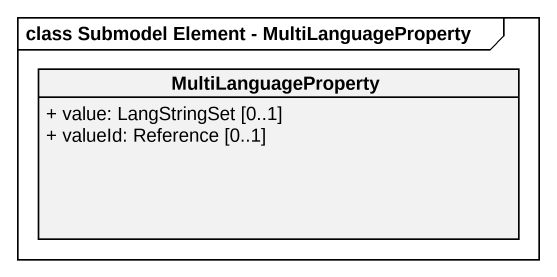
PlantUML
@startuml
mainframe class Submodel Element - MultiLanguageProperty
hide circle
hide empty members
skinparam classAttributeIconSize 0
class MultiLanguageProperty {
  + value: LangStringSet [0..1]
  + valueId: Reference [0..1]
}
@enduml
